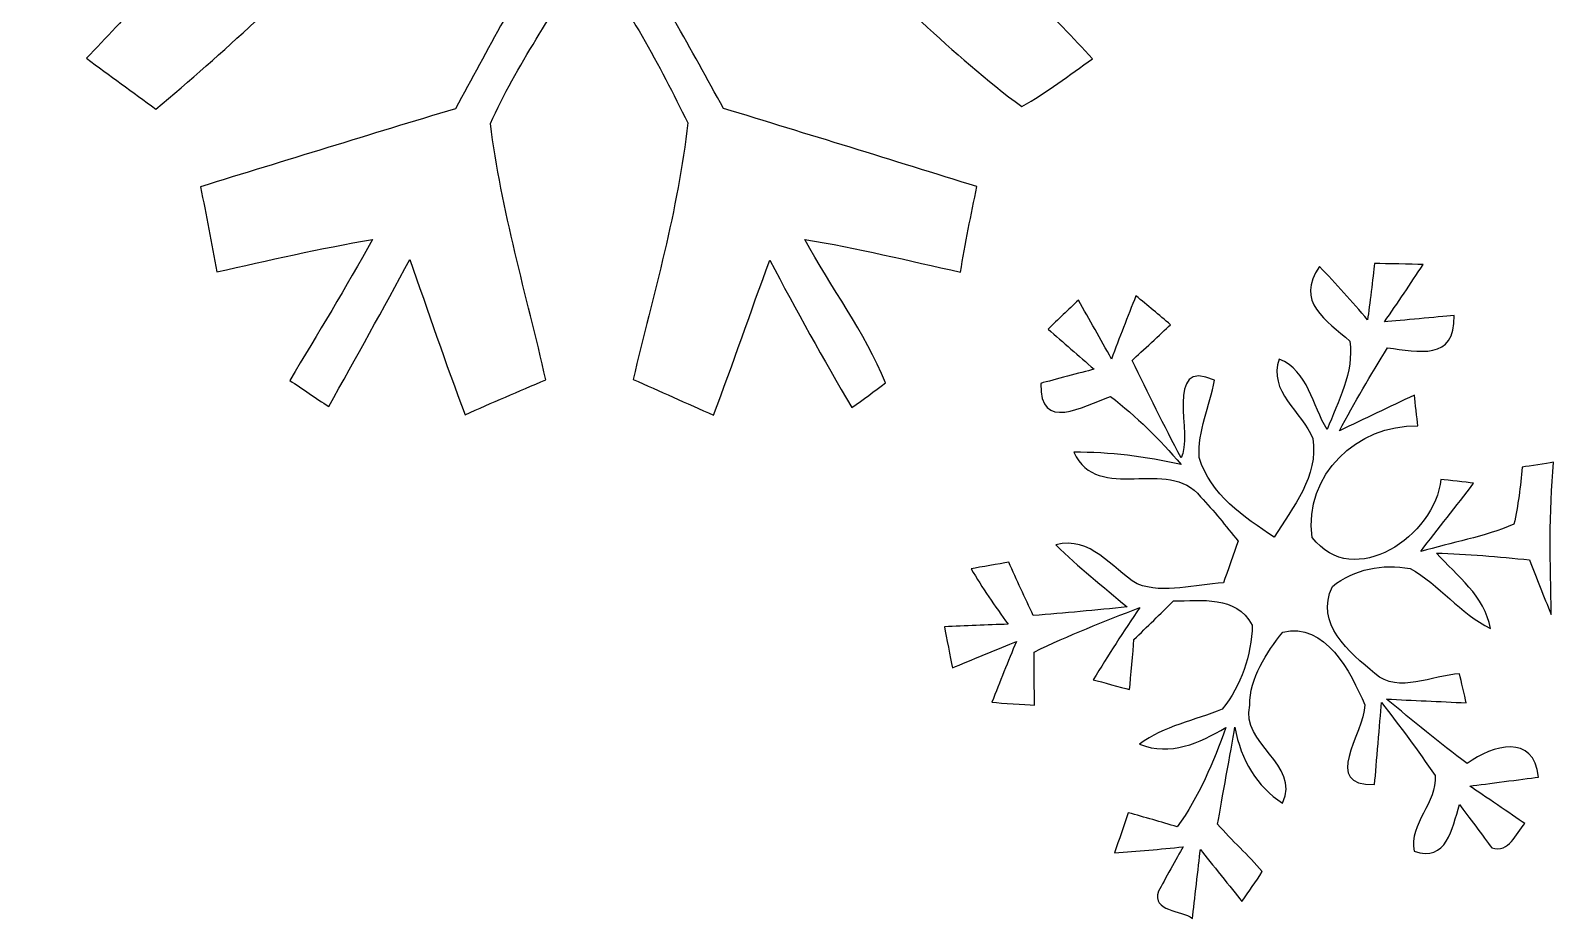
# Model space of a CAD drawing. Header units: centimetres. Extents: x -6.4 to 6.4, y -8.8 to 8.8.
# Drawn here: x 3.194 to 6.413, y -1.822 to 0.055 of the extents above; entities that cross this region are included whole.
import ezdxf

# ---------------------------------------------------------------- set-up
doc = ezdxf.new("R2010")
doc.units = ezdxf.units.CM
doc.header["$MEASUREMENT"] = 0
doc.layers.add('Camada 1', color=7, linetype='Continuous')

msp = doc.modelspace()

# ---------------------------------------------------------------- linework, layer by layer
at = {"layer": 'Camada 1'}
for points, knots in [([(3.75355, 1.31197), (3.77189, 1.32115), (3.80824, 1.33914), (3.82658, 1.34832), (3.82658, 1.34832), (3.88301, 1.24707), (3.93982, 1.14582), (3.9945, 1.04352), (3.9945, 1.04352), (4.03542, 1.1504), (4.07141, 1.25871), (4.11127, 1.3656), (4.11127, 1.3656), (4.16772, 1.34443), (4.22485, 1.32362), (4.28201, 1.30386), (4.28201, 1.30386), (4.24461, 1.11865), (4.18747, 0.93627), (4.16665, 0.74789), (4.16665, 0.74789), (4.22733, 0.62371), (4.30883, 0.51118), (4.37585, 0.39017), (4.37585, 0.39017), (4.44429, 0.51611), (4.53248, 0.63183), (4.59069, 0.76305), (4.59069, 0.76305), (4.55436, 0.94402), (4.50956, 1.12323), (4.46899, 1.30352), (4.46899, 1.30352), (4.52613, 1.32362), (4.58257, 1.34479), (4.63937, 1.3663), (4.63937, 1.3663), (4.67995, 1.26047), (4.71628, 1.15322), (4.75543, 1.04705), (4.75543, 1.04705), (4.81295, 1.14652), (4.86974, 1.2467), (4.92548, 1.34761), (4.92548, 1.34761), (4.94312, 1.33879), (4.9791, 1.3215), (4.99709, 1.31304), (4.99709, 1.31304), (4.96922, 1.19556), (4.87961, 1.10277), (4.82635, 0.99589), (4.82635, 0.99589), (4.93783, 1.02022), (5.04895, 1.04563), (5.15902, 1.07421), (5.15902, 1.07421), (5.16995, 1.01847), (5.18125, 0.96273), (5.1943, 0.90699), (5.1943, 0.90699), (5.18759, 0.89923), (5.17455, 0.88406), (5.16784, 0.87629), (5.16784, 0.87629), (5.00097, 0.82303), (4.82988, 0.78246), (4.66653, 0.71895), (4.66653, 0.71895), (4.58045, 0.60466), (4.52508, 0.46989), (4.45065, 0.34748), (4.45065, 0.34748), (4.58927, 0.35489), (4.73075, 0.33479), (4.86798, 0.35772), (4.86798, 0.35772), (5.01755, 0.46884), (5.14772, 0.60359), (5.28813, 0.72602), (5.28813, 0.72602), (5.33646, 0.69144), (5.38551, 0.65687), (5.43489, 0.62264), (5.43489, 0.62264), (5.35763, 0.52599), (5.27049, 0.43814), (5.18829, 0.34571), (5.18829, 0.34571), (5.31106, 0.36018), (5.43453, 0.36442), (5.558, 0.369), (5.558, 0.369), (5.55766, 0.33937), (5.55695, 0.2801), (5.55659, 0.25011), (5.55659, 0.25011), (5.43348, 0.25505), (5.31035, 0.25822), (5.18724, 0.26105), (5.18724, 0.26105), (5.27227, 0.17322), (5.35552, 0.08431), (5.43913, -0.00458), (5.43913, -0.00458), (5.39009, -0.03915), (5.34212, -0.07584), (5.28954, -0.10548), (5.28954, -0.10548), (5.13997, 0.00387), (5.01261, 0.1404), (4.87257, 0.26141), (4.87257, 0.26141), (4.73145, 0.2607), (4.59034, 0.26175), (4.44958, 0.26175), (4.44958, 0.26175), (4.52049, 0.13864), (4.59069, 0.01517), (4.65878, -0.10936), (4.65878, -0.10936), (4.83729, -0.16403), (5.01614, -0.21907), (5.19465, -0.27481), (5.19465, -0.27481), (5.18195, -0.33479), (5.17031, -0.39511), (5.15972, -0.45544), (5.15972, -0.45544), (5.05001, -0.43144), (4.94135, -0.40428), (4.83059, -0.38629), (4.83059, -0.38629), (4.88631, -0.48789), (4.95723, -0.58173), (5.00133, -0.68967), (5.00133, -0.68967), (4.97804, -0.70767), (4.9544, -0.72495), (4.93041, -0.74188), (4.93041, -0.74188), (4.87009, -0.63923), (4.81224, -0.53552), (4.75684, -0.43039), (4.75684, -0.43039), (4.71628, -0.53939), (4.67924, -0.64947), (4.63761, -0.75812), (4.63761, -0.75812), (4.58116, -0.73235), (4.52437, -0.70731), (4.46792, -0.68226), (4.46792, -0.68226), (4.51097, -0.5027), (4.56352, -0.32349), (4.58328, -0.1397), (4.58328, -0.1397), (4.52296, -0.01834), (4.45876, 0.10971), (4.36879, 0.21025), (4.36879, 0.21025), (4.30106, 0.09348), (4.22168, -0.01798), (4.1663, -0.14145), (4.1663, -0.14145), (4.18923, -0.32456), (4.24249, -0.50305), (4.28342, -0.68297), (4.28342, -0.68297), (4.22627, -0.70767), (4.16947, -0.73166), (4.11302, -0.75706), (4.11302, -0.75706), (4.07141, -0.6484), (4.03436, -0.53798), (3.99591, -0.42862), (3.99591, -0.42862), (3.93982, -0.53304), (3.88231, -0.63641), (3.82447, -0.73978), (3.82447, -0.73978), (3.79694, -0.72143), (3.76943, -0.70272), (3.74227, -0.68438), (3.74227, -0.68438), (3.80152, -0.58596), (3.86079, -0.48718), (3.91688, -0.38664), (3.91688, -0.38664), (3.80612, -0.40498), (3.6971, -0.4311), (3.58775, -0.45507), (3.58775, -0.45507), (3.57681, -0.39475), (3.56622, -0.33479), (3.55318, -0.27515), (3.55318, -0.27515), (3.73274, -0.21978), (3.9123, -0.1644), (4.09222, -0.11007), (4.09222, -0.11007), (4.1596, 0.01481), (4.22804, 0.13864), (4.2993, 0.26105), (4.2993, 0.26105), (4.15854, 0.26175), (4.01778, 0.26105), (3.87702, 0.26141), (3.87702, 0.26141), (3.73661, 0.13864), (3.60291, 0.00847), (3.45934, -0.11077), (3.45934, -0.11077), (3.41029, -0.07479), (3.36125, -0.03951), (3.31223, -0.00353), (3.31223, -0.00353), (3.39548, 0.08361), (3.47591, 0.17285), (3.55811, 0.26105), (3.55811, 0.26105), (3.43675, 0.25858), (3.3154, 0.25505), (3.19405, 0.25118), (3.19405, 0.25118), (3.19405, 0.28081), (3.19405, 0.34008), (3.19405, 0.36971), (3.19405, 0.36971), (3.31399, 0.36335), (3.43393, 0.35842), (3.55389, 0.3556), (3.55389, 0.3556), (3.47591, 0.44343), (3.38807, 0.52317), (3.31893, 0.61877), (3.31893, 0.61877), (3.36373, 0.65722), (3.41241, 0.69144), (3.45934, 0.72743), (3.45934, 0.72743), (3.59833, 0.59831), (3.74085, 0.47378), (3.88301, 0.34783), (3.88301, 0.34783), (4.02096, 0.34854), (4.1589, 0.3489), (4.29682, 0.34712), (4.29682, 0.34712), (4.23016, 0.47201), (4.16172, 0.59548), (4.09363, 0.71931), (4.09363, 0.71931), (3.91407, 0.78139), (3.72816, 0.82444), (3.55106, 0.89393), (3.55106, 0.89393), (3.56551, 0.95391), (3.57786, 1.01389), (3.58985, 1.07421), (3.58985, 1.07421), (3.69922, 1.04563), (3.80929, 1.02022), (3.92007, 0.99659), (3.92007, 0.99659), (3.86997, 1.10418), (3.78037, 1.19591), (3.75355, 1.31197)], [0, 0, 0, 0, 0.0147059, 0.0147059, 0.0147059, 0.0147059, 0.0294118, 0.0294118, 0.0294118, 0.0294118, 0.0441176, 0.0441176, 0.0441176, 0.0441176, 0.0588235, 0.0588235, 0.0588235, 0.0588235, 0.0735294, 0.0735294, 0.0735294, 0.0735294, 0.0882353, 0.0882353, 0.0882353, 0.0882353, 0.1029412, 0.1029412, 0.1029412, 0.1029412, 0.1176471, 0.1176471, 0.1176471, 0.1176471, 0.1323529, 0.1323529, 0.1323529, 0.1323529, 0.1470588, 0.1470588, 0.1470588, 0.1470588, 0.1617647, 0.1617647, 0.1617647, 0.1617647, 0.1764706, 0.1764706, 0.1764706, 0.1764706, 0.1911765, 0.1911765, 0.1911765, 0.1911765, 0.2058824, 0.2058824, 0.2058824, 0.2058824, 0.2205882, 0.2205882, 0.2205882, 0.2205882, 0.2352941, 0.2352941, 0.2352941, 0.2352941, 0.25, 0.25, 0.25, 0.25, 0.2647059, 0.2647059, 0.2647059, 0.2647059, 0.2794118, 0.2794118, 0.2794118, 0.2794118, 0.2941176, 0.2941176, 0.2941176, 0.2941176, 0.3088235, 0.3088235, 0.3088235, 0.3088235, 0.3235294, 0.3235294, 0.3235294, 0.3235294, 0.3382353, 0.3382353, 0.3382353, 0.3382353, 0.3529412, 0.3529412, 0.3529412, 0.3529412, 0.3676471, 0.3676471, 0.3676471, 0.3676471, 0.3823529, 0.3823529, 0.3823529, 0.3823529, 0.3970588, 0.3970588, 0.3970588, 0.3970588, 0.4117647, 0.4117647, 0.4117647, 0.4117647, 0.4264706, 0.4264706, 0.4264706, 0.4264706, 0.4411765, 0.4411765, 0.4411765, 0.4411765, 0.4558824, 0.4558824, 0.4558824, 0.4558824, 0.4705882, 0.4705882, 0.4705882, 0.4705882, 0.4852941, 0.4852941, 0.4852941, 0.4852941, 0.5, 0.5, 0.5, 0.5, 0.5147059, 0.5147059, 0.5147059, 0.5147059, 0.5294118, 0.5294118, 0.5294118, 0.5294118, 0.5441176, 0.5441176, 0.5441176, 0.5441176, 0.5588235, 0.5588235, 0.5588235, 0.5588235, 0.5735294, 0.5735294, 0.5735294, 0.5735294, 0.5882353, 0.5882353, 0.5882353, 0.5882353, 0.6029412, 0.6029412, 0.6029412, 0.6029412, 0.6176471, 0.6176471, 0.6176471, 0.6176471, 0.6323529, 0.6323529, 0.6323529, 0.6323529, 0.6470588, 0.6470588, 0.6470588, 0.6470588, 0.6617647, 0.6617647, 0.6617647, 0.6617647, 0.6764706, 0.6764706, 0.6764706, 0.6764706, 0.6911765, 0.6911765, 0.6911765, 0.6911765, 0.7058824, 0.7058824, 0.7058824, 0.7058824, 0.7205882, 0.7205882, 0.7205882, 0.7205882, 0.7352941, 0.7352941, 0.7352941, 0.7352941, 0.75, 0.75, 0.75, 0.75, 0.7647059, 0.7647059, 0.7647059, 0.7647059, 0.7794118, 0.7794118, 0.7794118, 0.7794118, 0.7941176, 0.7941176, 0.7941176, 0.7941176, 0.8088235, 0.8088235, 0.8088235, 0.8088235, 0.8235294, 0.8235294, 0.8235294, 0.8235294, 0.8382353, 0.8382353, 0.8382353, 0.8382353, 0.8529412, 0.8529412, 0.8529412, 0.8529412, 0.8676471, 0.8676471, 0.8676471, 0.8676471, 0.8823529, 0.8823529, 0.8823529, 0.8823529, 0.8970588, 0.8970588, 0.8970588, 0.8970588, 0.9117647, 0.9117647, 0.9117647, 0.9117647, 0.9264706, 0.9264706, 0.9264706, 0.9264706, 0.9411765, 0.9411765, 0.9411765, 0.9411765, 0.9558824, 0.9558824, 0.9558824, 0.9558824, 0.9705882, 0.9705882, 0.9705882, 0.9705882, 1, 1, 1, 1]), ([(6.03532, -0.43709), (6.06107, -0.4378), (6.11222, -0.43885), (6.13762, -0.43956), (6.13762, -0.43956), (6.11116, -0.48012), (6.084, -0.52069), (6.05613, -0.56056), (6.05613, -0.56056), (6.09282, -0.55738), (6.16654, -0.55068), (6.20323, -0.54715), (6.20323, -0.54715), (6.20606, -0.64487), (6.1281, -0.62301), (6.06248, -0.6156), (6.06248, -0.6156), (6.02721, -0.6731), (5.99263, -0.7313), (5.96089, -0.79092), (5.96089, -0.79092), (6.01345, -0.76588), (6.06636, -0.74048), (6.11928, -0.71578), (6.11928, -0.71578), (6.12104, -0.73166), (6.12493, -0.76412), (6.12668, -0.78034), (6.12668, -0.78034), (5.99897, -0.77823), (5.88503, -0.8837), (5.90337, -1.01635), (5.90337, -1.01635), (5.99052, -1.131), (6.16338, -1.01282), (6.17536, -0.89358), (6.17536, -0.89358), (6.19266, -0.8957), (6.22723, -0.89958), (6.24451, -0.9017), (6.24451, -0.9017), (6.20818, -0.95037), (6.16937, -0.99764), (6.13268, -1.04634), (6.13268, -1.04634), (6.19794, -1.02729), (6.26638, -1.01528), (6.32989, -0.98848), (6.32989, -0.98848), (6.33835, -0.94862), (6.344, -0.9084), (6.34717, -0.86783), (6.34717, -0.86783), (6.36376, -0.86535), (6.39692, -0.86006), (6.41349, -0.8576), (6.41349, -0.8576), (6.40326, -0.96448), (6.40679, -1.07209), (6.40856, -1.17934), (6.40856, -1.17934), (6.39268, -1.14087), (6.3775, -1.10243), (6.36269, -1.06398), (6.36269, -1.06398), (6.29708, -1.05692), (6.23111, -1.05163), (6.16584, -1.04951), (6.16584, -1.04951), (6.20994, -1.09784), (6.26745, -1.13982), (6.28015, -1.20896), (6.28015, -1.20896), (6.21558, -1.17722), (6.17255, -1.11653), (6.11046, -1.08196), (6.11046, -1.08196), (6.05189, -1.07209), (5.99298, -1.08267), (5.94606, -1.12006), (5.94606, -1.12006), (5.90797, -1.19873), (5.9817, -1.25906), (6.03603, -1.30422), (6.03603, -1.30422), (6.08646, -1.34796), (6.15702, -1.30703), (6.21488, -1.30493), (6.21488, -1.30493), (6.21841, -1.32009), (6.22547, -1.35042), (6.22899, -1.36596), (6.22899, -1.36596), (6.17255, -1.36348), (6.11611, -1.36065), (6.06036, -1.35819), (6.06036, -1.35819), (6.11611, -1.40404), (6.17255, -1.45062), (6.23076, -1.49436), (6.23076, -1.49436), (6.2858, -1.45486), (6.37151, -1.4305), (6.38174, -1.52293), (6.38174, -1.52293), (6.34541, -1.52788), (6.27274, -1.5374), (6.23639, -1.54199), (6.23639, -1.54199), (6.26568, -1.56209), (6.32388, -1.6016), (6.35316, -1.62136), (6.35316, -1.62136), (6.33306, -1.64358), (6.32037, -1.68346), (6.28297, -1.67286), (6.28297, -1.67286), (6.26604, -1.64994), (6.23181, -1.60408), (6.21488, -1.58114), (6.21488, -1.58114), (6.19831, -1.633), (6.18842, -1.70285), (6.11857, -1.67993), (6.11857, -1.67993), (6.10799, -1.61995), (6.16832, -1.57833), (6.16303, -1.5194), (6.16303, -1.5194), (6.12668, -1.46685), (6.08894, -1.41534), (6.04979, -1.36525), (6.04979, -1.36525), (6.04626, -1.40864), (6.03885, -1.49506), (6.03532, -1.53846), (6.03532, -1.53846), (5.9203, -1.54269), (6.0131, -1.43228), (6.01451, -1.37018), (6.01451, -1.37018), (5.98487, -1.30104), (5.9309, -1.19415), (5.84093, -1.21673), (5.84093, -1.21673), (5.80672, -1.26152), (5.77074, -1.31268), (5.77144, -1.37125), (5.77144, -1.37125), (5.75062, -1.45345), (5.88044, -1.49506), (5.84059, -1.57797), (5.84059, -1.57797), (5.78626, -1.54235), (5.75274, -1.48872), (5.74004, -1.41746), (5.74004, -1.41746), (5.73088, -1.46861), (5.71253, -1.57127), (5.70335, -1.62277), (5.70335, -1.62277), (5.73334, -1.65734), (5.76826, -1.68768), (5.7979, -1.72295), (5.7979, -1.72295), (5.78414, -1.74449), (5.76932, -1.76494), (5.75486, -1.78576), (5.75486, -1.78576), (5.73298, -1.75823), (5.68888, -1.7039), (5.66702, -1.6764), (5.66702, -1.6764), (5.66278, -1.71309), (5.65431, -1.78576), (5.65009, -1.82209), (5.65009, -1.82209), (5.62645, -1.80304), (5.56365, -1.80833), (5.57847, -1.76423), (5.57847, -1.76423), (5.59118, -1.74059), (5.61728, -1.69403), (5.63033, -1.6704), (5.63033, -1.6704), (5.582, -1.67569), (5.53366, -1.67993), (5.48569, -1.68346), (5.48569, -1.68346), (5.49521, -1.65488), (5.50474, -1.62665), (5.51461, -1.59843), (5.51461, -1.59843), (5.54918, -1.60796), (5.58341, -1.61783), (5.61798, -1.62842), (5.61798, -1.62842), (5.6642, -1.56457), (5.69453, -1.49189), (5.72065, -1.41817), (5.72065, -1.41817), (5.6649, -1.45133), (5.60351, -1.4792), (5.53861, -1.45379), (5.53861, -1.45379), (5.59011, -1.41427), (5.65467, -1.4037), (5.71324, -1.37936), (5.71324, -1.37936), (5.7538, -1.32891), (5.77497, -1.26576), (5.77673, -1.20156), (5.77673, -1.20156), (5.7404, -1.1377), (5.6709, -1.15076), (5.60987, -1.15076), (5.60987, -1.15076), (5.58236, -1.17827), (5.55449, -1.20543), (5.52662, -1.23225), (5.52662, -1.23225), (5.5245, -1.25871), (5.51956, -1.31163), (5.51744, -1.33809), (5.51744, -1.33809), (5.49804, -1.33278), (5.45958, -1.32257), (5.44054, -1.31726), (5.44054, -1.31726), (5.47229, -1.26576), (5.50474, -1.21462), (5.53895, -1.16451), (5.53895, -1.16451), (5.46347, -1.19379), (5.38833, -1.22344), (5.31566, -1.25871), (5.31566, -1.25871), (5.31566, -1.28693), (5.316, -1.34338), (5.31636, -1.37125), (5.31636, -1.37125), (5.29378, -1.36983), (5.24898, -1.36666), (5.22639, -1.36489), (5.22639, -1.36489), (5.24298, -1.32186), (5.26026, -1.27881), (5.27826, -1.23613), (5.27826, -1.23613), (5.2444, -1.25024), (5.17666, -1.27811), (5.14278, -1.29187), (5.14278, -1.29187), (5.13856, -1.27034), (5.13009, -1.22695), (5.12585, -1.20543), (5.12585, -1.20543), (5.17065, -1.20332), (5.21545, -1.20156), (5.26062, -1.19979), (5.26062, -1.19979), (5.23275, -1.1617), (5.20593, -1.12289), (5.1823, -1.08267), (5.1823, -1.08267), (5.20242, -1.07914), (5.24191, -1.07244), (5.26204, -1.0689), (5.26204, -1.0689), (5.27861, -1.10666), (5.2959, -1.14406), (5.31388, -1.18145), (5.31388, -1.18145), (5.37986, -1.17615), (5.44617, -1.17016), (5.51215, -1.16346), (5.51215, -1.16346), (5.46135, -1.12006), (5.40914, -1.07914), (5.36151, -1.03222), (5.36151, -1.03222), (5.43524, -1.01282), (5.47828, -1.08055), (5.53332, -1.11478), (5.53332, -1.11478), (5.59187, -1.13665), (5.65538, -1.11583), (5.7157, -1.1123), (5.7157, -1.1123), (5.72347, -1.09044), (5.73899, -1.04598), (5.74674, -1.0241), (5.74674, -1.0241), (5.72065, -0.99236), (5.6956, -0.9599), (5.66737, -0.93062), (5.66737, -0.93062), (5.59893, -0.84349), (5.45112, -0.94721), (5.39925, -0.83609), (5.39925, -0.83609), (5.47546, -0.83609), (5.55096, -0.8449), (5.62609, -0.86254), (5.62609, -0.86254), (5.58129, -0.80856), (5.53154, -0.76059), (5.47722, -0.71861), (5.47722, -0.71861), (5.41725, -0.73942), (5.32765, -0.79445), (5.3294, -0.69074), (5.3294, -0.69074), (5.35763, -0.68297), (5.41408, -0.66815), (5.4423, -0.66075), (5.4423, -0.66075), (5.40948, -0.63217), (5.37739, -0.6043), (5.34492, -0.57608), (5.34492, -0.57608), (5.36609, -0.55562), (5.38762, -0.53516), (5.40914, -0.51469), (5.40914, -0.51469), (5.43277, -0.55597), (5.45606, -0.5976), (5.47899, -0.63923), (5.47899, -0.63923), (5.49592, -0.59443), (5.5132, -0.54997), (5.53084, -0.50553), (5.53084, -0.50553), (5.55519, -0.52563), (5.57954, -0.54609), (5.60387, -0.5669), (5.60387, -0.5669), (5.58375, -0.58561), (5.54319, -0.62335), (5.52309, -0.64206), (5.52309, -0.64206), (5.55554, -0.71191), (5.59047, -0.77964), (5.62609, -0.84842), (5.62609, -0.84842), (5.65291, -0.80398), (5.58765, -0.63465), (5.69665, -0.68403), (5.69665, -0.68403), (5.68749, -0.73907), (5.66103, -0.79092), (5.66454, -0.84771), (5.66454, -0.84771), (5.68854, -0.92638), (5.75875, -0.9726), (5.82329, -1.01599), (5.82329, -1.01599), (5.8621, -0.95215), (5.91714, -0.88723), (5.90479, -0.80715), (5.90479, -0.80715), (5.88151, -0.75106), (5.80918, -0.70731), (5.83352, -0.63923), (5.83352, -0.63923), (5.89526, -0.66428), (5.90373, -0.73766), (5.93478, -0.78846), (5.93478, -0.78846), (5.9577, -0.72884), (5.99263, -0.66781), (5.98275, -0.60147), (5.98275, -0.60147), (5.93407, -0.55738), (5.86563, -0.51859), (5.91889, -0.44343), (5.91889, -0.44343), (5.95312, -0.48012), (5.98769, -0.51788), (6.02051, -0.55633), (6.02051, -0.55633), (6.02438, -0.52634), (6.03179, -0.46672), (6.03532, -0.43709)], [0, 0, 0, 0, 0.0103093, 0.0103093, 0.0103093, 0.0103093, 0.0206186, 0.0206186, 0.0206186, 0.0206186, 0.0309278, 0.0309278, 0.0309278, 0.0309278, 0.0412371, 0.0412371, 0.0412371, 0.0412371, 0.0515464, 0.0515464, 0.0515464, 0.0515464, 0.0618557, 0.0618557, 0.0618557, 0.0618557, 0.0721649, 0.0721649, 0.0721649, 0.0721649, 0.0824742, 0.0824742, 0.0824742, 0.0824742, 0.0927835, 0.0927835, 0.0927835, 0.0927835, 0.1030928, 0.1030928, 0.1030928, 0.1030928, 0.1134021, 0.1134021, 0.1134021, 0.1134021, 0.1237113, 0.1237113, 0.1237113, 0.1237113, 0.1340206, 0.1340206, 0.1340206, 0.1340206, 0.1443299, 0.1443299, 0.1443299, 0.1443299, 0.1546392, 0.1546392, 0.1546392, 0.1546392, 0.1649485, 0.1649485, 0.1649485, 0.1649485, 0.1752577, 0.1752577, 0.1752577, 0.1752577, 0.185567, 0.185567, 0.185567, 0.185567, 0.1958763, 0.1958763, 0.1958763, 0.1958763, 0.2061856, 0.2061856, 0.2061856, 0.2061856, 0.2164948, 0.2164948, 0.2164948, 0.2164948, 0.2268041, 0.2268041, 0.2268041, 0.2268041, 0.2371134, 0.2371134, 0.2371134, 0.2371134, 0.2474227, 0.2474227, 0.2474227, 0.2474227, 0.257732, 0.257732, 0.257732, 0.257732, 0.2680412, 0.2680412, 0.2680412, 0.2680412, 0.2783505, 0.2783505, 0.2783505, 0.2783505, 0.2886598, 0.2886598, 0.2886598, 0.2886598, 0.2989691, 0.2989691, 0.2989691, 0.2989691, 0.3092784, 0.3092784, 0.3092784, 0.3092784, 0.3195876, 0.3195876, 0.3195876, 0.3195876, 0.3298969, 0.3298969, 0.3298969, 0.3298969, 0.3402062, 0.3402062, 0.3402062, 0.3402062, 0.3505155, 0.3505155, 0.3505155, 0.3505155, 0.3608247, 0.3608247, 0.3608247, 0.3608247, 0.371134, 0.371134, 0.371134, 0.371134, 0.3814433, 0.3814433, 0.3814433, 0.3814433, 0.3917526, 0.3917526, 0.3917526, 0.3917526, 0.4020619, 0.4020619, 0.4020619, 0.4020619, 0.4123711, 0.4123711, 0.4123711, 0.4123711, 0.4226804, 0.4226804, 0.4226804, 0.4226804, 0.4329897, 0.4329897, 0.4329897, 0.4329897, 0.443299, 0.443299, 0.443299, 0.443299, 0.4536082, 0.4536082, 0.4536082, 0.4536082, 0.4639175, 0.4639175, 0.4639175, 0.4639175, 0.4742268, 0.4742268, 0.4742268, 0.4742268, 0.4845361, 0.4845361, 0.4845361, 0.4845361, 0.4948454, 0.4948454, 0.4948454, 0.4948454, 0.5051546, 0.5051546, 0.5051546, 0.5051546, 0.5154639, 0.5154639, 0.5154639, 0.5154639, 0.5257732, 0.5257732, 0.5257732, 0.5257732, 0.5360825, 0.5360825, 0.5360825, 0.5360825, 0.5463918, 0.5463918, 0.5463918, 0.5463918, 0.556701, 0.556701, 0.556701, 0.556701, 0.5670103, 0.5670103, 0.5670103, 0.5670103, 0.5773196, 0.5773196, 0.5773196, 0.5773196, 0.5876289, 0.5876289, 0.5876289, 0.5876289, 0.5979381, 0.5979381, 0.5979381, 0.5979381, 0.6082474, 0.6082474, 0.6082474, 0.6082474, 0.6185567, 0.6185567, 0.6185567, 0.6185567, 0.628866, 0.628866, 0.628866, 0.628866, 0.6391753, 0.6391753, 0.6391753, 0.6391753, 0.6494845, 0.6494845, 0.6494845, 0.6494845, 0.6597938, 0.6597938, 0.6597938, 0.6597938, 0.6701031, 0.6701031, 0.6701031, 0.6701031, 0.6804124, 0.6804124, 0.6804124, 0.6804124, 0.6907216, 0.6907216, 0.6907216, 0.6907216, 0.7010309, 0.7010309, 0.7010309, 0.7010309, 0.7113402, 0.7113402, 0.7113402, 0.7113402, 0.7216495, 0.7216495, 0.7216495, 0.7216495, 0.7319588, 0.7319588, 0.7319588, 0.7319588, 0.742268, 0.742268, 0.742268, 0.742268, 0.7525773, 0.7525773, 0.7525773, 0.7525773, 0.7628866, 0.7628866, 0.7628866, 0.7628866, 0.7731959, 0.7731959, 0.7731959, 0.7731959, 0.7835052, 0.7835052, 0.7835052, 0.7835052, 0.7938144, 0.7938144, 0.7938144, 0.7938144, 0.8041237, 0.8041237, 0.8041237, 0.8041237, 0.814433, 0.814433, 0.814433, 0.814433, 0.8247423, 0.8247423, 0.8247423, 0.8247423, 0.8350515, 0.8350515, 0.8350515, 0.8350515, 0.8453608, 0.8453608, 0.8453608, 0.8453608, 0.8556701, 0.8556701, 0.8556701, 0.8556701, 0.8659794, 0.8659794, 0.8659794, 0.8659794, 0.8762887, 0.8762887, 0.8762887, 0.8762887, 0.8865979, 0.8865979, 0.8865979, 0.8865979, 0.8969072, 0.8969072, 0.8969072, 0.8969072, 0.9072165, 0.9072165, 0.9072165, 0.9072165, 0.9175258, 0.9175258, 0.9175258, 0.9175258, 0.9278351, 0.9278351, 0.9278351, 0.9278351, 0.9381443, 0.9381443, 0.9381443, 0.9381443, 0.9484536, 0.9484536, 0.9484536, 0.9484536, 0.9587629, 0.9587629, 0.9587629, 0.9587629, 0.9690722, 0.9690722, 0.9690722, 0.9690722, 0.9793814, 0.9793814, 0.9793814, 0.9793814, 1, 1, 1, 1])]:
    msp.add_open_spline(points, degree=3, knots=knots, dxfattribs=at)

doc.saveas('drawing.dxf')
